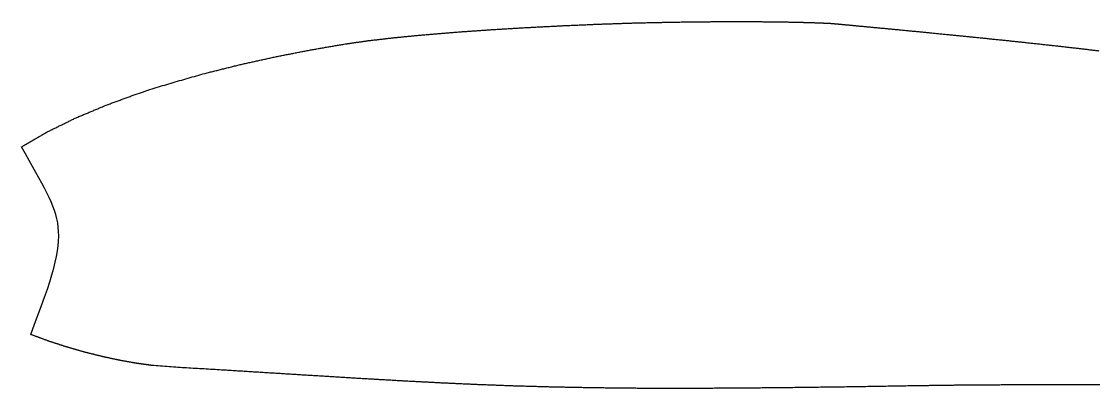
# Model space of a CAD drawing. Extents: x 50 to 378, y 124 to 180.
# Drawn here: x 49.8 to 213.9, y 123.7 to 179.5 of the extents above; entities that cross this region are included whole.
import ezdxf

# ---------------------------------------------------------------- set-up
doc = ezdxf.new("R2010")
doc.units = 0
doc.layers.add('Layer_1', color=7, linetype='CONTINUOUS')

msp = doc.modelspace()

# ---------------------------------------------------------------- linework, layer by layer
at = {"layer": 'Layer_1', "color": 7}
for points in [[(214.087021, 124.242002), (213.834413, 124.242223), (213.581804, 124.242443), (213.329198, 124.242663), (213.07659, 124.242886), (212.823981, 124.243106), (212.571372, 124.243326), (212.318764, 124.243546), (212.083783, 124.243298), (211.848804, 124.243052), (211.613823, 124.242804), (211.378845, 124.242558), (211.143864, 124.24231), (210.908883, 124.242065), (210.673905, 124.241816), (210.438924, 124.241571), (210.203943, 124.241322), (209.968965, 124.241077), (209.733983, 124.240828), (209.499005, 124.240583), (209.264024, 124.240337), (209.029043, 124.240089), (208.794065, 124.239841), (208.559084, 124.239595), (208.324103, 124.239347), (208.089125, 124.239101), (207.854144, 124.238853), (207.619165, 124.238607), (207.384184, 124.238359), (207.149203, 124.238113), (206.914225, 124.237865), (206.679244, 124.23762), (206.444263, 124.237371), (206.209285, 124.237126), (205.974304, 124.23688), (205.739325, 124.236632), (205.504344, 124.236383), (205.269363, 124.236138), (205.034385, 124.23589), (204.799404, 124.235644), (204.587057, 124.234797), (204.37471, 124.233951), (204.162364, 124.233104), (203.950017, 124.232257), (203.737667, 124.231411), (203.52532, 124.230564), (203.312974, 124.229717), (203.100627, 124.228871), (202.88828, 124.228024), (202.675933, 124.227177), (202.463586, 124.226331), (202.251239, 124.225484), (202.03889, 124.224637), (201.826543, 124.223791), (201.614196, 124.222944), (201.401849, 124.222097), (201.189503, 124.221251), (200.977156, 124.220404), (200.764809, 124.219557), (200.552462, 124.218711), (200.340112, 124.217864), (200.127766, 124.217017), (199.915419, 124.216171), (199.703072, 124.215324), (199.490725, 124.214477), (199.278378, 124.213631), (199.066031, 124.212784), (198.853685, 124.211937), (198.641335, 124.211091), (198.428988, 124.210244), (198.216641, 124.209397), (198.004295, 124.208551), (197.819586, 124.20714), (197.634874, 124.205728), (197.450165, 124.204317), (197.265454, 124.202906), (197.080745, 124.201495), (196.896033, 124.200084), (196.711324, 124.198673), (196.526613, 124.197262), (196.341904, 124.195851), (196.157192, 124.19444), (195.972484, 124.193028), (195.787772, 124.191617), (195.603063, 124.190206), (195.418352, 124.188795), (195.233643, 124.187384), (195.048931, 124.185973), (194.864222, 124.184562), (194.679511, 124.183151), (194.494802, 124.18174), (194.31009, 124.180328), (194.125382, 124.178917), (193.94067, 124.177506), (193.755961, 124.176095), (193.571249, 124.174684), (193.386541, 124.173273), (193.201829, 124.171862), (193.01712, 124.170451), (192.832409, 124.16904), (192.6477, 124.167628), (192.462988, 124.166217), (192.278279, 124.164806), (192.093568, 124.163395), (191.941498, 124.16142), (191.789431, 124.159444), (191.637361, 124.157468), (191.485294, 124.155493), (191.333224, 124.153517), (191.181155, 124.151542), (191.029088, 124.149566), (190.877018, 124.147591), (190.724951, 124.145615), (190.572881, 124.14364), (190.420811, 124.141664), (190.268744, 124.139688), (190.116674, 124.137713), (189.964608, 124.135737), (189.812538, 124.133762), (189.660471, 124.131786), (189.508401, 124.129811), (189.356331, 124.127835), (189.204264, 124.12586), (189.052194, 124.123884), (188.900127, 124.121908), (188.748058, 124.119933), (188.595988, 124.117957), (188.443921, 124.115982), (188.291851, 124.114006), (188.139784, 124.112031), (187.987714, 124.110055), (187.835644, 124.10808), (187.683577, 124.106104), (187.531508, 124.104128), (187.379441, 124.102153), (187.227371, 124.100177), (186.888882, 124.094646), (186.55039, 124.089114), (186.211901, 124.083583), (185.873413, 124.078051), (185.534921, 124.07252), (185.196432, 124.066988), (184.857943, 124.061456), (184.519451, 124.055925), (184.180963, 124.050393), (183.842474, 124.044862), (183.503982, 124.03933), (183.165493, 124.033799), (182.827004, 124.028267), (182.488513, 124.022736), (182.150024, 124.017204), (181.811535, 124.011672), (181.473043, 124.006141), (181.134554, 124.000609), (180.796063, 123.995078), (180.457574, 123.989546), (180.119085, 123.984015), (179.780593, 123.978483), (179.442104, 123.972952), (179.103615, 123.96742), (178.765124, 123.961888), (178.426635, 123.956357), (178.088146, 123.950825), (177.749654, 123.945294), (177.411166, 123.939762), (177.072677, 123.934231), (176.734185, 123.928699), (176.395696, 123.923168), (176.093349, 123.919188), (175.790998, 123.915209), (175.488651, 123.91123), (175.1863, 123.90725), (174.883953, 123.903271), (174.581603, 123.899292), (174.279255, 123.895312), (173.976908, 123.891333), (173.674557, 123.887354), (173.37221, 123.883374), (173.06986, 123.879395), (172.767512, 123.875416), (172.465162, 123.871436), (172.162814, 123.867457), (171.860464, 123.863478), (171.558117, 123.859498), (171.255769, 123.855519), (170.953419, 123.85154), (170.651071, 123.84756), (170.348721, 123.843581), (170.046373, 123.839602), (169.744023, 123.835622), (169.441676, 123.831643), (169.139328, 123.827664), (168.836978, 123.823684), (168.53463, 123.819705), (168.23228, 123.815726), (167.929933, 123.811746), (167.627582, 123.807767), (167.325235, 123.803788), (167.022884, 123.799808), (166.720537, 123.795829), (166.449804, 123.793289), (166.179071, 123.790749), (165.908341, 123.788209), (165.637608, 123.785669), (165.366875, 123.783129), (165.096142, 123.780589), (164.825409, 123.778049), (164.554679, 123.775509), (164.283946, 123.772969), (164.013213, 123.770429), (163.74248, 123.767889), (163.471747, 123.765349), (163.201014, 123.762809), (162.930284, 123.760269), (162.659551, 123.757729), (162.388818, 123.755189), (162.118085, 123.752649), (161.847352, 123.750109), (161.576622, 123.747569), (161.305889, 123.745029), (161.035156, 123.742489), (160.764423, 123.739949), (160.49369, 123.737409), (160.22296, 123.734869), (159.952227, 123.732329), (159.681494, 123.729789), (159.410761, 123.727249), (159.140028, 123.724709), (158.869295, 123.722169), (158.598565, 123.719629), (158.327832, 123.717089), (158.057099, 123.714549), (157.81346, 123.713702), (157.569817, 123.712856), (157.326178, 123.712009), (157.082535, 123.711162), (156.838896, 123.710316), (156.595256, 123.709469), (156.351613, 123.708622), (156.107974, 123.707776), (155.864331, 123.706929), (155.620692, 123.706082), (155.377052, 123.705236), (155.13341, 123.704389), (154.88977, 123.703542), (154.646128, 123.702696), (154.402488, 123.701849), (154.158848, 123.701002), (153.915206, 123.700156), (153.671566, 123.699309), (153.427924, 123.698462), (153.184284, 123.697616), (152.940642, 123.696769), (152.697002, 123.695922), (152.453363, 123.695076), (152.20972, 123.694229), (151.966081, 123.693382), (151.722438, 123.692536), (151.478798, 123.691689), (151.235159, 123.690842), (150.991516, 123.689996), (150.747877, 123.689149), (150.504234, 123.688302), (150.260595, 123.687456), (150.039522, 123.68802), (149.818446, 123.688584), (149.597372, 123.689149), (149.376299, 123.689713), (149.155223, 123.690278), (148.93415, 123.690842), (148.713077, 123.691407), (148.492001, 123.691971), (148.270928, 123.692536), (148.049855, 123.6931), (147.828779, 123.693664), (147.607706, 123.694229), (147.386633, 123.694793), (147.165557, 123.695358), (146.944484, 123.695922), (146.72341, 123.696487), (146.502334, 123.697051), (146.281261, 123.697616), (146.060185, 123.69818), (145.839112, 123.698744), (145.618039, 123.699309), (145.396963, 123.699873), (145.17589, 123.700438), (144.954817, 123.701002), (144.733741, 123.701567), (144.512668, 123.702131), (144.291595, 123.702696), (144.070519, 123.70326), (143.849446, 123.703824), (143.628372, 123.704389), (143.407297, 123.704953), (143.186223, 123.705518), (142.983193, 123.707776), (142.780159, 123.710033), (142.577129, 123.712291), (142.374095, 123.714549), (142.171064, 123.716807), (141.968031, 123.719064), (141.765, 123.721322), (141.56197, 123.72358), (141.358936, 123.725838), (141.155905, 123.728096), (140.952872, 123.730353), (140.749841, 123.732611), (140.546808, 123.734869), (140.343777, 123.737127), (140.140744, 123.739384), (139.937713, 123.741642), (139.734682, 123.7439), (139.531649, 123.746158), (139.328618, 123.748416), (139.125585, 123.750673), (138.922554, 123.752931), (138.71952, 123.755189), (138.51649, 123.757447), (138.313459, 123.759704), (138.110426, 123.761962), (137.907395, 123.76422), (137.704362, 123.766478), (137.501331, 123.768736), (137.298297, 123.770993), (137.095267, 123.773251), (136.892233, 123.775509), (136.689203, 123.777767), (136.499687, 123.781379), (136.310172, 123.784992), (136.120657, 123.788604), (135.931142, 123.792216), (135.741627, 123.795829), (135.552112, 123.799441), (135.362597, 123.803054), (135.173082, 123.806666), (134.983567, 123.810279), (134.794052, 123.813891), (134.604537, 123.817504), (134.415022, 123.821116), (134.225507, 123.824728), (134.035992, 123.828341), (133.846477, 123.831953), (133.656965, 123.835566), (133.46745, 123.839178), (133.277935, 123.842791), (133.08842, 123.846403), (132.898904, 123.850016), (132.709389, 123.853628), (132.519874, 123.85724), (132.330359, 123.860853), (132.140844, 123.864465), (131.951329, 123.868078), (131.761814, 123.87169), (131.572299, 123.875303), (131.382784, 123.878915), (131.193269, 123.882528), (131.003754, 123.88614), (130.814239, 123.889752), (130.624724, 123.893365), (130.444203, 123.898473), (130.26368, 123.903581), (130.083159, 123.90869), (129.902639, 123.913798), (129.722115, 123.918906), (129.541595, 123.924014), (129.361071, 123.929122), (129.18055, 123.934231), (129.00003, 123.939339), (128.819506, 123.944447), (128.638986, 123.949555), (128.458465, 123.954664), (128.277942, 123.959772), (128.097421, 123.96488), (127.916898, 123.969988), (127.736377, 123.975096), (127.555856, 123.980205), (127.375333, 123.985313), (127.194812, 123.990421), (127.014292, 123.995529), (126.833768, 124.000638), (126.653248, 124.005746), (126.472724, 124.010854), (126.292204, 124.015962), (126.111683, 124.02107), (125.93116, 124.026179), (125.750639, 124.031287), (125.570118, 124.036395), (125.389595, 124.041503), (125.209074, 124.046612), (125.028551, 124.05172), (124.84803, 124.056828), (124.671977, 124.063404), (124.495921, 124.06998), (124.319868, 124.076555), (124.143812, 124.083131), (123.967759, 124.089707), (123.791706, 124.096283), (123.61565, 124.102858), (123.439597, 124.109434), (123.263541, 124.11601), (123.087488, 124.122586), (122.911435, 124.129162), (122.73538, 124.135737), (122.559326, 124.142313), (122.383271, 124.148889), (122.207218, 124.155465), (122.031165, 124.16204), (121.855109, 124.168616), (121.679056, 124.175192), (121.503, 124.181768), (121.326947, 124.188344), (121.150891, 124.194919), (120.974838, 124.201495), (120.798785, 124.208071), (120.622729, 124.214647), (120.446676, 124.221222), (120.27062, 124.227798), (120.094567, 124.234374), (119.918514, 124.24095), (119.742458, 124.247526), (119.566405, 124.254101), (119.390349, 124.260677), (119.214296, 124.267253), (119.038184, 124.275268), (118.862074, 124.283283), (118.685962, 124.291298), (118.509852, 124.299313), (118.33374, 124.307328), (118.157628, 124.315344), (117.981518, 124.323359), (117.805406, 124.331374), (117.629294, 124.339389), (117.453184, 124.347404), (117.277072, 124.355419), (117.100962, 124.363434), (116.92485, 124.371449), (116.748738, 124.379464), (116.572628, 124.38748), (116.396516, 124.395495), (116.220404, 124.40351), (116.044294, 124.411525), (115.868182, 124.41954), (115.692072, 124.427555), (115.51596, 124.43557), (115.339848, 124.443585), (115.163738, 124.4516), (114.987626, 124.459616), (114.811514, 124.467631), (114.635404, 124.475646), (114.459292, 124.483661), (114.283182, 124.491676), (114.10707, 124.499691), (113.930958, 124.507706), (113.754848, 124.515721), (113.578736, 124.523736), (113.398043, 124.533191), (113.21735, 124.542645), (113.036658, 124.5521), (112.855962, 124.561554), (112.675269, 124.571009), (112.494576, 124.580463), (112.313884, 124.589918), (112.133191, 124.599372), (111.952498, 124.608826), (111.771803, 124.618281), (111.59111, 124.627735), (111.410417, 124.63719), (111.229724, 124.646644), (111.049031, 124.656099), (110.868339, 124.665553), (110.687646, 124.675008), (110.50695, 124.684462), (110.326257, 124.693916), (110.145565, 124.703371), (109.964872, 124.712825), (109.784179, 124.72228), (109.603486, 124.731734), (109.422791, 124.741189), (109.242098, 124.750643), (109.061405, 124.760098), (108.880712, 124.769552), (108.70002, 124.779006), (108.519327, 124.788461), (108.338631, 124.797915), (108.157939, 124.80737), (107.977246, 124.816824), (107.796553, 124.826279), (107.606753, 124.837172), (107.416956, 124.848066), (107.227156, 124.85896), (107.037355, 124.869854), (106.847555, 124.880748), (106.657758, 124.891641), (106.467958, 124.902535), (106.278158, 124.913429), (106.088358, 124.924323), (105.898561, 124.935216), (105.70876, 124.94611), (105.51896, 124.957004), (105.32916, 124.967898), (105.139363, 124.978792), (104.949563, 124.989685), (104.759763, 125.000579), (104.569963, 125.011473), (104.380165, 125.022367), (104.190365, 125.03326), (104.000565, 125.044154), (103.810765, 125.055048), (103.620968, 125.065942), (103.431168, 125.076836), (103.241368, 125.087729), (103.051568, 125.098623), (102.86177, 125.109517), (102.67197, 125.120411), (102.48217, 125.131304), (102.29237, 125.142198), (102.102573, 125.153092), (101.912773, 125.163986), (101.722973, 125.17488), (101.519541, 125.187184), (101.316113, 125.199489), (101.112681, 125.211794), (100.90925, 125.224099), (100.705818, 125.236404), (100.50239, 125.248709), (100.298958, 125.261014), (100.095527, 125.273319), (99.892098, 125.285624), (99.688667, 125.297928), (99.485236, 125.310233), (99.281804, 125.322538), (99.078375, 125.334843), (98.874944, 125.347148), (98.671513, 125.359453), (98.468084, 125.371758), (98.264653, 125.384063), (98.061221, 125.396368), (97.85779, 125.408672), (97.654361, 125.420977), (97.45093, 125.433282), (97.247498, 125.445587), (97.044067, 125.457892), (96.840638, 125.470197), (96.637207, 125.482502), (96.433775, 125.494807), (96.230347, 125.507112), (96.026915, 125.519416), (95.823484, 125.531721), (95.620053, 125.544026), (95.416624, 125.556331), (95.213193, 125.568636), (94.991606, 125.582352), (94.770019, 125.596068), (94.548435, 125.609784), (94.326848, 125.6235), (94.105262, 125.637216), (93.883675, 125.650932), (93.662091, 125.664648), (93.440504, 125.678364), (93.218917, 125.69208), (92.99733, 125.705796), (92.775744, 125.719512), (92.55416, 125.733228), (92.332573, 125.746944), (92.110986, 125.76066), (91.889399, 125.774376), (91.667815, 125.788092), (91.446229, 125.801808), (91.224642, 125.815524), (91.003055, 125.82924), (90.781468, 125.842956), (90.559884, 125.856672), (90.338298, 125.870388), (90.116711, 125.884104), (89.895124, 125.89782), (89.673537, 125.911536), (89.451953, 125.925252), (89.230367, 125.938968), (89.00878, 125.952684), (88.787193, 125.9664), (88.565609, 125.980116), (88.344022, 125.993832), (88.122435, 126.007548), (87.878169, 126.022647), (87.6339, 126.037746), (87.389634, 126.052845), (87.145365, 126.067944), (86.901099, 126.083042), (86.65683, 126.098141), (86.412564, 126.11324), (86.168298, 126.128339), (85.924029, 126.143438), (85.679763, 126.158537), (85.435494, 126.173636), (85.191227, 126.188735), (84.946958, 126.203834), (84.702692, 126.218932), (84.458423, 126.234031), (84.214157, 126.24913), (83.969891, 126.264229), (83.725622, 126.279328), (83.481356, 126.294427), (83.237087, 126.309526), (82.992821, 126.324625), (82.748552, 126.339724), (82.504286, 126.354822), (82.260019, 126.369921), (82.015751, 126.38502), (81.771484, 126.400119), (81.527215, 126.415218), (81.282949, 126.430317), (81.03868, 126.445416), (80.794414, 126.460515), (80.550145, 126.475614), (80.305879, 126.490712), (79.972913, 126.511653), (79.63993, 126.532256), (79.306928, 126.552576), (78.973911, 126.572642), (78.640884, 126.592482), (78.307847, 126.612153), (77.974802, 126.631682), (77.641752, 126.651099), (77.308704, 126.670488), (76.975654, 126.689848), (76.642612, 126.709237), (76.309573, 126.728682), (75.976545, 126.74824), (75.643528, 126.767939), (75.310529, 126.787836), (74.977543, 126.807958), (74.64458, 126.828335), (74.311637, 126.849022), (73.978722, 126.870076), (73.645832, 126.891496), (73.312977, 126.913368), (72.980152, 126.935692), (72.647364, 126.958524), (72.314616, 126.98192), (71.981909, 127.005909), (71.649246, 127.030547), (71.316627, 127.055834), (70.984059, 127.081855), (70.651545, 127.108638), (70.319084, 127.136211), (69.98668, 127.164611), (69.654338, 127.193886), (69.58426, 127.20351), (69.514181, 127.213134), (69.444102, 127.222757), (69.374024, 127.232381), (69.303945, 127.242005), (69.233867, 127.251629), (69.163788, 127.261252), (69.093709, 127.270876), (69.023631, 127.2805), (68.953552, 127.290124), (68.883474, 127.299748), (68.813395, 127.309371), (68.743316, 127.318995), (68.673238, 127.328619), (68.603159, 127.338243), (68.533081, 127.347866), (68.462999, 127.35749), (68.392921, 127.367114), (68.322842, 127.376738), (68.252763, 127.386362), (68.182685, 127.395985), (68.112606, 127.405609), (68.042528, 127.415233), (67.972449, 127.424857), (67.90237, 127.43448), (67.832292, 127.444104), (67.762213, 127.453728), (67.692135, 127.463352), (67.622056, 127.472976), (67.551977, 127.482599), (67.481899, 127.492223), (67.41182, 127.501847), (67.334788, 127.515478), (67.257755, 127.52911), (67.18072, 127.542741), (67.103687, 127.556372), (67.026655, 127.570004), (66.949622, 127.583635), (66.872589, 127.597266), (66.795557, 127.610898), (66.718521, 127.624529), (66.641489, 127.63816), (66.564456, 127.651792), (66.487424, 127.665423), (66.410391, 127.679054), (66.333356, 127.692686), (66.256323, 127.706317), (66.179291, 127.719948), (66.102258, 127.73358), (66.025226, 127.747211), (65.94819, 127.760842), (65.871158, 127.774474), (65.794125, 127.788105), (65.717093, 127.801736), (65.64006, 127.815368), (65.563028, 127.828999), (65.485992, 127.84263), (65.40896, 127.856262), (65.331927, 127.869893), (65.254894, 127.883524), (65.177862, 127.897156), (65.100827, 127.910787), (65.023794, 127.924418), (64.946761, 127.93805), (64.864511, 127.955576), (64.782263, 127.973102), (64.700012, 127.990628), (64.617764, 128.008154), (64.535513, 128.02568), (64.453265, 128.043206), (64.371014, 128.060732), (64.288766, 128.078258), (64.206515, 128.095784), (64.124264, 128.11331), (64.042016, 128.130836), (63.959765, 128.148362), (63.877517, 128.165888), (63.795267, 128.183414), (63.713019, 128.20094), (63.630768, 128.218466), (63.548517, 128.235992), (63.466269, 128.253518), (63.384018, 128.271044), (63.30177, 128.28857), (63.219519, 128.306096), (63.137271, 128.323622), (63.05502, 128.341148), (62.972772, 128.358674), (62.890521, 128.3762), (62.808271, 128.393726), (62.726022, 128.411252), (62.643772, 128.428778), (62.561524, 128.446304), (62.479273, 128.46383), (62.397025, 128.481356), (62.314774, 128.498882), (62.229043, 128.520161), (62.143313, 128.541441), (62.057582, 128.56272), (61.971851, 128.584), (61.886121, 128.605279), (61.80039, 128.626559), (61.714659, 128.647838), (61.628929, 128.669118), (61.543198, 128.690398), (61.457467, 128.711677), (61.371737, 128.732957), (61.286006, 128.754236), (61.200276, 128.775516), (61.114545, 128.796795), (61.028814, 128.818075), (60.943084, 128.839354), (60.857353, 128.860634), (60.771622, 128.881914), (60.685892, 128.903193), (60.600161, 128.924473), (60.51443, 128.945752), (60.4287, 128.967032), (60.342969, 128.988311), (60.257238, 129.009591), (60.171508, 129.03087), (60.085777, 129.05215), (60.000047, 129.07343), (59.914316, 129.094709), (59.828585, 129.115989), (59.742855, 129.137268), (59.657124, 129.158548), (59.571393, 129.179827), (59.483919, 129.204748), (59.396447, 129.229668), (59.308972, 129.254588), (59.221497, 129.279508), (59.134025, 129.304428), (59.04655, 129.329349), (58.959075, 129.354269), (58.871604, 129.379189), (58.784129, 129.404109), (58.696654, 129.42903), (58.609182, 129.45395), (58.521707, 129.47887), (58.434232, 129.50379), (58.346761, 129.52871), (58.259286, 129.553631), (58.171814, 129.578551), (58.084339, 129.603471), (57.996864, 129.628391), (57.909392, 129.653312), (57.821917, 129.678232), (57.734443, 129.703152), (57.646971, 129.728072), (57.559496, 129.752992), (57.472021, 129.777913), (57.384549, 129.802833), (57.297074, 129.827753), (57.2096, 129.852673), (57.122128, 129.877594), (57.034653, 129.902514), (56.947178, 129.927434), (56.859706, 129.952354), (56.772231, 129.977274), (56.684751, 130.005689), (56.597268, 130.034106), (56.509787, 130.06252), (56.422307, 130.090937), (56.334824, 130.119351), (56.247343, 130.147768), (56.159863, 130.176182), (56.072382, 130.204599), (55.984899, 130.233013), (55.897419, 130.26143), (55.809938, 130.289844), (55.722455, 130.318261), (55.634975, 130.346675), (55.547494, 130.375092), (55.460011, 130.403506), (55.372531, 130.431923), (55.28505, 130.460337), (55.197567, 130.488751), (55.110086, 130.517168), (55.022606, 130.545583), (54.935123, 130.573999), (54.847642, 130.602414), (54.760162, 130.630831), (54.672682, 130.659245), (54.585198, 130.687662), (54.497718, 130.716076), (54.410237, 130.744493), (54.322754, 130.772907), (54.235274, 130.801324), (54.147793, 130.829738), (54.06031, 130.858155), (53.97283, 130.886569), (53.887079, 130.918364), (53.801326, 130.950159), (53.715576, 130.981957), (53.629822, 131.013753), (53.544072, 131.045548), (53.458319, 131.077343), (53.372568, 131.109141), (53.286815, 131.140936), (53.201065, 131.172731), (53.115312, 131.204526), (53.029561, 131.236321), (52.943808, 131.268119), (52.858058, 131.299915), (52.772304, 131.33171), (52.686554, 131.363505), (52.600804, 131.395303), (52.51505, 131.427098), (52.4293, 131.458893), (52.343547, 131.490688), (52.257796, 131.522483), (52.172043, 131.554281), (52.086293, 131.586077), (52.000539, 131.617872), (51.914789, 131.649667), (51.829036, 131.681462), (51.743285, 131.71326), (51.657532, 131.745055), (51.571782, 131.77685), (51.486029, 131.808646), (51.400278, 131.840443), (51.314525, 131.872239), (51.228775, 131.904034), (51.830763, 133.469938), (52.384373, 134.937491), (52.89027, 136.312181), (53.349133, 137.599507), (53.761634, 138.804954), (54.128441, 139.934018), (54.450231, 140.992193), (54.727675, 141.984966), (54.961449, 142.917832), (55.152222, 143.796283), (55.300666, 144.625813), (55.407458, 145.411909), (55.473267, 146.160069), (55.49878, 146.875782), (55.484641, 147.564539), (55.43154, 148.231834), (55.340151, 148.883161), (55.211145, 149.524008), (55.045195, 150.159869), (54.842972, 150.796235), (54.605149, 151.438601), (54.332398, 152.092459), (54.025394, 152.763296), (53.684811, 153.456608), (53.311315, 154.177889), (52.905587, 154.932628), (52.468295, 155.726318), (52.000113, 156.564451), (51.501715, 157.452519), (50.97377, 158.396016), (50.416954, 159.400431), (49.831938, 160.471259), (49.953393, 160.541698), (50.074847, 160.612138), (50.196301, 160.682578), (50.317756, 160.753018), (50.43921, 160.823458), (50.560664, 160.893898), (50.682119, 160.964337), (50.803573, 161.034777), (50.925027, 161.105217), (51.046482, 161.175657), (51.167936, 161.246097), (51.28939, 161.316537), (51.410845, 161.386977), (51.532299, 161.457416), (51.653753, 161.527856), (51.775208, 161.598296), (51.896659, 161.668736), (52.018113, 161.739176), (52.139568, 161.809616), (52.261022, 161.880055), (52.382476, 161.950495), (52.503931, 162.020935), (52.625385, 162.091375), (52.746839, 162.161815), (52.868294, 162.232255), (52.989748, 162.302695), (53.111202, 162.373134), (53.232657, 162.443574), (53.354111, 162.514014), (53.475565, 162.584454), (53.59702, 162.654894), (53.718474, 162.725334), (53.852044, 162.790784), (53.985617, 162.856231), (54.119187, 162.921681), (54.25276, 162.987131), (54.38633, 163.052579), (54.519901, 163.118029), (54.653474, 163.183479), (54.787044, 163.248926), (54.920614, 163.314377), (55.054187, 163.379827), (55.187757, 163.445274), (55.32133, 163.510724), (55.4549, 163.576174), (55.58847, 163.641622), (55.722043, 163.707072), (55.855613, 163.772522), (55.989183, 163.837969), (56.122756, 163.903419), (56.256326, 163.968867), (56.389899, 164.034317), (56.523469, 164.099767), (56.65704, 164.165214), (56.790613, 164.230665), (56.924183, 164.296115), (57.057753, 164.361562), (57.191326, 164.427012), (57.324896, 164.492462), (57.458469, 164.55791), (57.592039, 164.62336), (57.725609, 164.68881), (57.859182, 164.754257), (57.992752, 164.819708), (58.136607, 164.880244), (58.280461, 164.940781), (58.424318, 165.001315), (58.568172, 165.061851), (58.712027, 165.122388), (58.855881, 165.182925), (58.999735, 165.243461), (59.143592, 165.303998), (59.287447, 165.364532), (59.431301, 165.425069), (59.575155, 165.485605), (59.71901, 165.546142), (59.862864, 165.606679), (60.006721, 165.667212), (60.150575, 165.727749), (60.29443, 165.788286), (60.438284, 165.848822), (60.582138, 165.909359), (60.725995, 165.969893), (60.86985, 166.03043), (61.013704, 166.090966), (61.157558, 166.151503), (61.301413, 166.21204), (61.44527, 166.272573), (61.589124, 166.33311), (61.732978, 166.393647), (61.876833, 166.454183), (62.020687, 166.51472), (62.164541, 166.575257), (62.308399, 166.635791), (62.452253, 166.696327), (62.596107, 166.756864), (62.748414, 166.812563), (62.900718, 166.868266), (63.053025, 166.923965), (63.205332, 166.979667), (63.357636, 167.035366), (63.509943, 167.091066), (63.66225, 167.146768), (63.814556, 167.202467), (63.96686, 167.25817), (64.119167, 167.313869), (64.271474, 167.369568), (64.423778, 167.425271), (64.576085, 167.48097), (64.728392, 167.536672), (64.880696, 167.592372), (65.033003, 167.648074), (65.18531, 167.703773), (65.337614, 167.759472), (65.489921, 167.815175), (65.642228, 167.870874), (65.794532, 167.926576), (65.946838, 167.982276), (66.099145, 168.037975), (66.251452, 168.093677), (66.403756, 168.149377), (66.556063, 168.205079), (66.70837, 168.260778), (66.860674, 168.316478), (67.012981, 168.37218), (67.165288, 168.427879), (67.317592, 168.483581), (67.469899, 168.539281), (67.789036, 168.648266), (68.108511, 168.756092), (68.428314, 168.862795), (68.748436, 168.968419), (69.06886, 169.073002), (69.389577, 169.176586), (69.710579, 169.279208), (70.03185, 169.38091), (70.353383, 169.481731), (70.675161, 169.581711), (70.997177, 169.680892), (71.319421, 169.779314), (71.641877, 169.877014), (71.964536, 169.974036), (72.28739, 170.070415), (72.610421, 170.166196), (72.933622, 170.261418), (73.256984, 170.356117), (73.58049, 170.45034), (73.904131, 170.54412), (74.227896, 170.637501), (74.551774, 170.730522), (74.875754, 170.823226), (75.199821, 170.915648), (75.523971, 171.007831), (75.848187, 171.099815), (76.172458, 171.191639), (76.496774, 171.283341), (76.821123, 171.374968), (77.145495, 171.466555), (77.469879, 171.558141), (77.794262, 171.649768), (77.960928, 171.691424), (78.127595, 171.733082), (78.294261, 171.774738), (78.460927, 171.816394), (78.627594, 171.85805), (78.794257, 171.899709), (78.960924, 171.941365), (79.12759, 171.983021), (79.294256, 172.024677), (79.460923, 172.066336), (79.627589, 172.107992), (79.794255, 172.149648), (79.960922, 172.191304), (80.127588, 172.232963), (80.294254, 172.274619), (80.460921, 172.316275), (80.627584, 172.357931), (80.79425, 172.39959), (80.960917, 172.441246), (81.127583, 172.482902), (81.294249, 172.524558), (81.460916, 172.566214), (81.627582, 172.607872), (81.794248, 172.649528), (81.960915, 172.691184), (82.127581, 172.73284), (82.294245, 172.774499), (82.460911, 172.816155), (82.627577, 172.857811), (82.794244, 172.899467), (82.96091, 172.941126), (83.127576, 172.982782), (83.295363, 173.019911), (83.46315, 173.057043), (83.630937, 173.094172), (83.798726, 173.131302), (83.966513, 173.168434), (84.1343, 173.205563), (84.302086, 173.242695), (84.469873, 173.279824), (84.63766, 173.316953), (84.805447, 173.354085), (84.973233, 173.391214), (85.141023, 173.428343), (85.30881, 173.465475), (85.476596, 173.502604), (85.644383, 173.539736), (85.81217, 173.576866), (85.979957, 173.613995), (86.147743, 173.651127), (86.31553, 173.688256), (86.48332, 173.725385), (86.651107, 173.762517), (86.818893, 173.799646), (86.98668, 173.836778), (87.154467, 173.873907), (87.322254, 173.911036), (87.49004, 173.948168), (87.657827, 173.985298), (87.825617, 174.022427), (87.993403, 174.059559), (88.16119, 174.096688), (88.328977, 174.13382), (88.496764, 174.170949), (88.663842, 174.20363), (88.830918, 174.236309), (88.997996, 174.26899), (89.165074, 174.301671), (89.33215, 174.334353), (89.499228, 174.367031), (89.666304, 174.399713), (89.833382, 174.432394), (90.000461, 174.465072), (90.167536, 174.497754), (90.334615, 174.530435), (90.501693, 174.563116), (90.668769, 174.595795), (90.835847, 174.628476), (91.002922, 174.661158), (91.170001, 174.693836), (91.337079, 174.726518), (91.504155, 174.759199), (91.671233, 174.79188), (91.838312, 174.824559), (92.005387, 174.85724), (92.172465, 174.889921), (92.339541, 174.922603), (92.506619, 174.955281), (92.673698, 174.987963), (92.840773, 175.020644), (93.007852, 175.053322), (93.17493, 175.086004), (93.342006, 175.118685), (93.509084, 175.151366), (93.67616, 175.184045), (93.843238, 175.216726), (94.007773, 175.245036), (94.172306, 175.273343), (94.336842, 175.301653), (94.501375, 175.329959), (94.66591, 175.358269), (94.830443, 175.386579), (94.994978, 175.414886), (95.159511, 175.443195), (95.324047, 175.471502), (95.488579, 175.499812), (95.653115, 175.528122), (95.817648, 175.556429), (95.982183, 175.584738), (96.146716, 175.613045), (96.311252, 175.641355), (96.475787, 175.669665), (96.64032, 175.697972), (96.804855, 175.726281), (96.969388, 175.754588), (97.133924, 175.782898), (97.298456, 175.811205), (97.462992, 175.839514), (97.627525, 175.867824), (97.79206, 175.896131), (97.956593, 175.924441), (98.121129, 175.952748), (98.285661, 175.981057), (98.450197, 176.009367), (98.61473, 176.037674), (98.779265, 176.065984), (98.943798, 176.094291), (99.108333, 176.1226), (99.219123, 176.138405), (99.329909, 176.154209), (99.440698, 176.170014), (99.551487, 176.185818), (99.662274, 176.201623), (99.773063, 176.217427), (99.883852, 176.233231), (99.994638, 176.249036), (100.105427, 176.26484), (100.216216, 176.280645), (100.327003, 176.296449), (100.437792, 176.312254), (100.548581, 176.328058), (100.659367, 176.343863), (100.770157, 176.359667), (100.880946, 176.375471), (100.991732, 176.391276), (101.102521, 176.40708), (101.213308, 176.422885), (101.324097, 176.438689), (101.434886, 176.454494), (101.545672, 176.470298), (101.656461, 176.486103), (101.767251, 176.501907), (101.878037, 176.517711), (101.988826, 176.533516), (102.099615, 176.54932), (102.210402, 176.565125), (102.321191, 176.580929), (102.43198, 176.596734), (102.542766, 176.612538), (102.653555, 176.628343), (102.781382, 176.643131), (102.909209, 176.657919), (103.037036, 176.672708), (103.164863, 176.687496), (103.292687, 176.702285), (103.420514, 176.717073), (103.548341, 176.731862), (103.676168, 176.74665), (103.803995, 176.761439), (103.931822, 176.776227), (104.059649, 176.791015), (104.187475, 176.805804), (104.3153, 176.820592), (104.443126, 176.835381), (104.570953, 176.850169), (104.69878, 176.864958), (104.826607, 176.879746), (104.954434, 176.894535), (105.082261, 176.909323), (105.210088, 176.924111), (105.337912, 176.9389), (105.465739, 176.953688), (105.593566, 176.968477), (105.721393, 176.983265), (105.84922, 176.998054), (105.977047, 177.012842), (106.104873, 177.027631), (106.2327, 177.042419), (106.360524, 177.057207), (106.488351, 177.071996), (106.616178, 177.086784), (106.744005, 177.101573), (106.886158, 177.115261), (107.02831, 177.128977), (107.170463, 177.142693), (107.312615, 177.156409), (107.454768, 177.170125), (107.596917, 177.183841), (107.73907, 177.197528), (107.881222, 177.211244), (108.023375, 177.224932), (108.165527, 177.238648), (108.30768, 177.252364), (108.449832, 177.26608), (108.591985, 177.279796), (108.734138, 177.293512), (108.87629, 177.3072), (109.018443, 177.320888), (109.160592, 177.334604), (109.302745, 177.34832), (109.444897, 177.362036), (109.58705, 177.375723), (109.729202, 177.389439), (109.871355, 177.403127), (110.013507, 177.416843), (110.15566, 177.430531), (110.297812, 177.444247), (110.439965, 177.457963), (110.582115, 177.471679), (110.724267, 177.485395), (110.86642, 177.499111), (111.008572, 177.512799), (111.150725, 177.526515), (111.292877, 177.540203), (111.446646, 177.552761), (111.600415, 177.56532), (111.754183, 177.577879), (111.907949, 177.590438), (112.061718, 177.602997), (112.215487, 177.615556), (112.369256, 177.628115), (112.523024, 177.640674), (112.676793, 177.653233), (112.830559, 177.665791), (112.984328, 177.67835), (113.138097, 177.690909), (113.291866, 177.703468), (113.445634, 177.716027), (113.599403, 177.728586), (113.753172, 177.741145), (113.906938, 177.753704), (114.060707, 177.766263), (114.214475, 177.778821), (114.368244, 177.79138), (114.522013, 177.803939), (114.675782, 177.816498), (114.829548, 177.829057), (114.983316, 177.841616), (115.137085, 177.854175), (115.290854, 177.866734), (115.444623, 177.879293), (115.598392, 177.891851), (115.752158, 177.90441), (115.905926, 177.916969), (116.059695, 177.929528), (116.213464, 177.942087), (116.376137, 177.953461), (116.53881, 177.964834), (116.701483, 177.976208), (116.864155, 177.987581), (117.026825, 177.998955), (117.189498, 178.010328), (117.352171, 178.021702), (117.514844, 178.033075), (117.677517, 178.044449), (117.84019, 178.055823), (118.002863, 178.067196), (118.165536, 178.07857), (118.328206, 178.089943), (118.490879, 178.101317), (118.653552, 178.11269), (118.816224, 178.124064), (118.978897, 178.135437), (119.14157, 178.146811), (119.304243, 178.158185), (119.466916, 178.169558), (119.629586, 178.180932), (119.792259, 178.192305), (119.954932, 178.203679), (120.117605, 178.215052), (120.280278, 178.226426), (120.44295, 178.237799), (120.605623, 178.249173), (120.768296, 178.260547), (120.930966, 178.27192), (121.093639, 178.283294), (121.256312, 178.294667), (121.418985, 178.306041), (121.58785, 178.316173), (121.756718, 178.326304), (121.925582, 178.336436), (122.094447, 178.346568), (122.263312, 178.3567), (122.43218, 178.366831), (122.601045, 178.376963), (122.769909, 178.387095), (122.938777, 178.397227), (123.107642, 178.407359), (123.276507, 178.41749), (123.445372, 178.427622), (123.614239, 178.437754), (123.783104, 178.447886), (123.951969, 178.458017), (124.120837, 178.468149), (124.289701, 178.478281), (124.458566, 178.488413), (124.627431, 178.498545), (124.796299, 178.508676), (124.965164, 178.518808), (125.134029, 178.52894), (125.302893, 178.539072), (125.471761, 178.549203), (125.640626, 178.559335), (125.809491, 178.569467), (125.978358, 178.579599), (126.147223, 178.589731), (126.316088, 178.599862), (126.484953, 178.609994), (126.653821, 178.620126), (126.822685, 178.630258), (126.995033, 178.639091), (127.167383, 178.647925), (127.339731, 178.656758), (127.512078, 178.665592), (127.684428, 178.674425), (127.856776, 178.683259), (128.029123, 178.692093), (128.201474, 178.700926), (128.373821, 178.70976), (128.546169, 178.718593), (128.718516, 178.727427), (128.890866, 178.73626), (129.063214, 178.745094), (129.235561, 178.753927), (129.407912, 178.762761), (129.580259, 178.771595), (129.752606, 178.780428), (129.924957, 178.789262), (130.097304, 178.798095), (130.269652, 178.806929), (130.442002, 178.815762), (130.614349, 178.824596), (130.786697, 178.833429), (130.959047, 178.842263), (131.131395, 178.851097), (131.303742, 178.85993), (131.47609, 178.868764), (131.64844, 178.877597), (131.820787, 178.886431), (131.993135, 178.895264), (132.165485, 178.904098), (132.337833, 178.912931), (132.510951, 178.92041), (132.684071, 178.927889), (132.857189, 178.935368), (133.03031, 178.942847), (133.203428, 178.950326), (133.376549, 178.957805), (133.549667, 178.965284), (133.722787, 178.972763), (133.895905, 178.980241), (134.069026, 178.98772), (134.242144, 178.995199), (134.415265, 179.002678), (134.588383, 179.010157), (134.761503, 179.017636), (134.934621, 179.025115), (135.107742, 179.032594), (135.28086, 179.040073), (135.453978, 179.047551), (135.627099, 179.05503), (135.800217, 179.062509), (135.973337, 179.069988), (136.146455, 179.077467), (136.319576, 179.084946), (136.492694, 179.092425), (136.665815, 179.099904), (136.838933, 179.107383), (137.012053, 179.114861), (137.185171, 179.12234), (137.358292, 179.129819), (137.53141, 179.137298), (137.704531, 179.144777), (137.877649, 179.152256), (138.052675, 179.157985), (138.2277, 179.163714), (138.402726, 179.169443), (138.577752, 179.175172), (138.752778, 179.180901), (138.927803, 179.186631), (139.102829, 179.19236), (139.277855, 179.198089), (139.452881, 179.203818), (139.627906, 179.209547), (139.802932, 179.215276), (139.977958, 179.221005), (140.152984, 179.226734), (140.328009, 179.232463), (140.503035, 179.238193), (140.678064, 179.243922), (140.853089, 179.249651), (141.028115, 179.25538), (141.203141, 179.261109), (141.378167, 179.266838), (141.553192, 179.272567), (141.728218, 179.278296), (141.903244, 179.284025), (142.07827, 179.289755), (142.253295, 179.295484), (142.428321, 179.301213), (142.603347, 179.306942), (142.778373, 179.312671), (142.953399, 179.3184), (143.128424, 179.324129), (143.30345, 179.329858), (143.478476, 179.335587), (143.654345, 179.339341), (143.830215, 179.343095), (144.006085, 179.346848), (144.181951, 179.350602), (144.357821, 179.354355), (144.533691, 179.358109), (144.70956, 179.361862), (144.88543, 179.365616), (145.061299, 179.369369), (145.237166, 179.373123), (145.413036, 179.376877), (145.588905, 179.38063), (145.764775, 179.384384), (145.940645, 179.388137), (146.116514, 179.391891), (146.292384, 179.395644), (146.468251, 179.399398), (146.64412, 179.403151), (146.81999, 179.406905), (146.995859, 179.410659), (147.171729, 179.414412), (147.347599, 179.418166), (147.523465, 179.421919), (147.699335, 179.425673), (147.875204, 179.429426), (148.051074, 179.43318), (148.226944, 179.436933), (148.402813, 179.440687), (148.57868, 179.444441), (148.75455, 179.448194), (148.930419, 179.451948), (149.106289, 179.455701), (149.276994, 179.457677), (149.447699, 179.459652), (149.618404, 179.461628), (149.789109, 179.463603), (149.959814, 179.465579), (150.130518, 179.467555), (150.301223, 179.46953), (150.471928, 179.471506), (150.642633, 179.473481), (150.813338, 179.475457), (150.984043, 179.477432), (151.154748, 179.479408), (151.325453, 179.481383), (151.496158, 179.483359), (151.666863, 179.485335), (151.837571, 179.48731), (152.008276, 179.489286), (152.17898, 179.491261), (152.349685, 179.493237), (152.52039, 179.495212), (152.691095, 179.497188), (152.8618, 179.499163), (153.032505, 179.501139), (153.20321, 179.503115), (153.373915, 179.50509), (153.54462, 179.507066), (153.715325, 179.509041), (153.88603, 179.511017), (154.056735, 179.512992), (154.22744, 179.514968), (154.398145, 179.516943), (154.56885, 179.518919), (154.728384, 179.519483), (154.887916, 179.520048), (155.04745, 179.520612), (155.206982, 179.521177), (155.366517, 179.521741), (155.526049, 179.522306), (155.685583, 179.52287), (155.845115, 179.523435), (156.004649, 179.523999), (156.164181, 179.524563), (156.323716, 179.525128), (156.483248, 179.525692), (156.642782, 179.526257), (156.802314, 179.526821), (156.961848, 179.527386), (157.12138, 179.52795), (157.280915, 179.528515), (157.440447, 179.529079), (157.599981, 179.529643), (157.759513, 179.530208), (157.919047, 179.530772), (158.078579, 179.531337), (158.238114, 179.531901), (158.397646, 179.532466), (158.55718, 179.53303), (158.716712, 179.533595), (158.876246, 179.534159), (159.035778, 179.534723), (159.195313, 179.535288), (159.354845, 179.535852), (159.514379, 179.536417), (159.673911, 179.536981), (159.81956, 179.536135), (159.965212, 179.535288), (160.110861, 179.534441), (160.256511, 179.533595), (160.402163, 179.532748), (160.547812, 179.531901), (160.693461, 179.531055), (160.839113, 179.530208), (160.984763, 179.529361), (161.130412, 179.528515), (161.276061, 179.527668), (161.421713, 179.526821), (161.567362, 179.525975), (161.713012, 179.525128), (161.858664, 179.524281), (162.004313, 179.523435), (162.149962, 179.522588), (162.295614, 179.521741), (162.441263, 179.520895), (162.586913, 179.520048), (162.732565, 179.519201), (162.878214, 179.518355), (163.023863, 179.517508), (163.169515, 179.516661), (163.315165, 179.515815), (163.460814, 179.514968), (163.606463, 179.514121), (163.752115, 179.513275), (163.897764, 179.512428), (164.043414, 179.511581), (164.189066, 179.510735), (164.334715, 179.509888), (164.459375, 179.50763), (164.584036, 179.505372), (164.708696, 179.503115), (164.833356, 179.500857), (164.958017, 179.498599), (165.082677, 179.496341), (165.207338, 179.494083), (165.332001, 179.491826), (165.456661, 179.489568), (165.581322, 179.48731), (165.705982, 179.485052), (165.830642, 179.482795), (165.955303, 179.480537), (166.079963, 179.478279), (166.204623, 179.476021), (166.329284, 179.473763), (166.453944, 179.471506), (166.578605, 179.469248), (166.703265, 179.46699), (166.827925, 179.464732), (166.952586, 179.462475), (167.077246, 179.460217), (167.201906, 179.457959), (167.32657, 179.455701), (167.45123, 179.453443), (167.57589, 179.451186), (167.700551, 179.448928), (167.825211, 179.44667), (167.949872, 179.444412), (168.074532, 179.442155), (168.199192, 179.439897), (168.323853, 179.437639), (168.417121, 179.434817), (168.510387, 179.431995), (168.603656, 179.429172), (168.696925, 179.42635), (168.790191, 179.423528), (168.88346, 179.420706), (168.976729, 179.417883), (169.069995, 179.415061), (169.163263, 179.412239), (169.256532, 179.409417), (169.349798, 179.406595), (169.443067, 179.403772), (169.536336, 179.40095), (169.629602, 179.398128), (169.722871, 179.395306), (169.816139, 179.392483), (169.909405, 179.389661), (170.002674, 179.386839), (170.09594, 179.384017), (170.189209, 179.381195), (170.282478, 179.378372), (170.375744, 179.37555), (170.469012, 179.372728), (170.562281, 179.369906), (170.655547, 179.367083), (170.748816, 179.364261), (170.842085, 179.361439), (170.935351, 179.358617), (171.02862, 179.355795), (171.121888, 179.352972), (171.215154, 179.35015), (171.308423, 179.347328), (171.351104, 179.345352), (171.393784, 179.343377), (171.436465, 179.341401), (171.479145, 179.339426), (171.521826, 179.33745), (171.564506, 179.335475), (171.607186, 179.333499), (171.649867, 179.331523), (171.692547, 179.329548), (171.735228, 179.327572), (171.777908, 179.325597), (171.820589, 179.323621), (171.863269, 179.321646), (171.90595, 179.31967), (171.94863, 179.317695), (171.991314, 179.315719), (172.033994, 179.313743), (172.076674, 179.311768), (172.119355, 179.309792), (172.162035, 179.307817), (172.204716, 179.305841), (172.247396, 179.303866), (172.290077, 179.30189), (172.332757, 179.299915), (172.375438, 179.297939), (172.418118, 179.295963), (172.460799, 179.293988), (172.503479, 179.292012), (172.54616, 179.290037), (172.58884, 179.288061), (172.631521, 179.286086), (172.674224, 179.305703)], [(172.674224, 179.305703), (172.73824, 179.299833), (172.802259, 179.293962), (172.866276, 179.288092), (172.930292, 179.282222), (172.994312, 179.276352), (173.058328, 179.270482), (173.122344, 179.264611), (173.186361, 179.258741), (173.25038, 179.252871), (173.314397, 179.247001), (173.378413, 179.24113), (173.442432, 179.23526), (173.506449, 179.22939), (173.570465, 179.22352), (173.634485, 179.21765), (173.698501, 179.211779), (173.762518, 179.205909), (173.826537, 179.200039), (173.890553, 179.194169), (173.95457, 179.188298), (174.018589, 179.182428), (174.082606, 179.176558), (174.146622, 179.170688), (174.210639, 179.164818), (174.274658, 179.158947), (174.338674, 179.153077), (174.402691, 179.147207), (174.46671, 179.141337), (174.530726, 179.135466), (174.594743, 179.129596), (174.658762, 179.123726), (174.722779, 179.117856), (174.848607, 179.106144), (174.974439, 179.094431), (175.100268, 179.082719), (175.226097, 179.071007), (175.351928, 179.059295), (175.477757, 179.047582), (175.603589, 179.03587), (175.729417, 179.024158), (175.855246, 179.012446), (175.981078, 179.000734), (176.106907, 178.989021), (176.232735, 178.977309), (176.358567, 178.965597), (176.484396, 178.953885), (176.610227, 178.942172), (176.736056, 178.93046), (176.861885, 178.918748), (176.987716, 178.907036), (177.113545, 178.895324), (177.239374, 178.883611), (177.365206, 178.871899), (177.491034, 178.860187), (177.616866, 178.848475), (177.742695, 178.836762), (177.868524, 178.82505), (177.994355, 178.813338), (178.120184, 178.801626), (178.246016, 178.789914), (178.371844, 178.778201), (178.497673, 178.766489), (178.623505, 178.754777), (178.749333, 178.743065), (178.903576, 178.728446), (179.057819, 178.713826), (179.212059, 178.699207), (179.366302, 178.684588), (179.520545, 178.669969), (179.674788, 178.65535), (179.829031, 178.640731), (179.983271, 178.626112), (180.137514, 178.611493), (180.291757, 178.596874), (180.446, 178.582254), (180.600243, 178.567635), (180.754486, 178.553016), (180.908726, 178.538397), (181.062969, 178.523778), (181.217212, 178.509159), (181.371454, 178.49454), (181.525697, 178.479921), (181.679937, 178.465302), (181.83418, 178.450682), (181.988423, 178.436063), (182.142666, 178.421444), (182.296909, 178.406825), (182.451149, 178.392206), (182.605392, 178.377587), (182.759635, 178.362968), (182.913878, 178.348349), (183.068121, 178.33373), (183.222364, 178.31911), (183.376604, 178.304491), (183.530847, 178.289872), (183.68509, 178.275253), (183.851928, 178.259082), (184.018764, 178.24291), (184.185602, 178.226739), (184.352438, 178.210568), (184.519276, 178.194396), (184.686115, 178.178225), (184.852951, 178.162054), (185.019789, 178.145882), (185.186625, 178.129711), (185.353463, 178.11354), (185.520302, 178.097368), (185.687137, 178.081197), (185.853976, 178.065026), (186.020812, 178.048854), (186.18765, 178.032683), (186.354486, 178.016512), (186.521324, 178.00034), (186.688163, 177.984169), (186.854998, 177.967998), (187.021837, 177.951826), (187.188673, 177.935655), (187.355511, 177.919484), (187.52235, 177.903312), (187.689185, 177.887141), (187.856024, 177.87097), (188.022859, 177.854798), (188.189698, 177.838627), (188.356536, 177.822456), (188.523372, 177.806284), (188.69021, 177.790113), (188.857046, 177.773942), (189.023885, 177.75777), (189.194093, 177.740809), (189.364301, 177.723847), (189.534509, 177.706886), (189.704718, 177.689924), (189.874926, 177.672963), (190.045131, 177.656001), (190.215339, 177.63904), (190.385548, 177.622078), (190.555756, 177.605116), (190.725964, 177.588155), (190.896172, 177.571193), (191.06638, 177.554232), (191.236589, 177.53727), (191.406797, 177.520309), (191.577005, 177.503347), (191.747211, 177.486386), (191.917419, 177.469424), (192.087627, 177.452462), (192.257835, 177.435501), (192.428043, 177.418539), (192.598252, 177.401578), (192.76846, 177.384616), (192.938668, 177.367655), (193.108876, 177.350693), (193.279085, 177.333732), (193.449293, 177.31677), (193.619498, 177.299808), (193.789706, 177.282847), (193.959915, 177.265885), (194.130123, 177.248924), (194.300331, 177.231962), (194.470539, 177.215001), (194.643685, 177.197221), (194.816829, 177.179441), (194.989975, 177.161661), (195.163118, 177.143881), (195.336264, 177.126101), (195.509411, 177.108321), (195.682554, 177.090541), (195.8557, 177.072761), (196.028846, 177.054981), (196.20199, 177.037201), (196.375136, 177.019421), (196.548279, 177.001641), (196.721425, 176.983861), (196.894571, 176.966081), (197.067715, 176.948301), (197.240861, 176.930521), (197.414007, 176.912741), (197.58715, 176.894961), (197.760296, 176.877181), (197.93344, 176.859401), (198.106586, 176.841621), (198.279732, 176.823841), (198.452875, 176.806061), (198.626022, 176.788281), (198.799168, 176.770501), (198.972311, 176.752721), (199.145457, 176.734941), (199.318601, 176.717161), (199.491747, 176.699381), (199.664893, 176.681601), (199.838036, 176.663821), (200.011182, 176.646041), (200.180239, 176.628007), (200.349293, 176.609973), (200.51835, 176.591939), (200.687407, 176.573905), (200.856461, 176.555871), (201.025517, 176.537837), (201.194574, 176.519831), (201.363628, 176.501797), (201.532685, 176.483763), (201.701741, 176.465729), (201.870795, 176.447695), (202.039852, 176.429661), (202.208909, 176.411627), (202.377963, 176.393593), (202.54702, 176.375559), (202.716074, 176.357525), (202.88513, 176.339491), (203.054187, 176.321457), (203.223241, 176.303423), (203.392298, 176.285389), (203.561355, 176.267355), (203.730408, 176.249321), (203.899465, 176.231287), (204.068522, 176.213253), (204.237576, 176.195219), (204.406633, 176.177185), (204.575689, 176.159151), (204.744743, 176.141117), (204.9138, 176.123083), (205.082857, 176.105049), (205.251911, 176.087015), (205.420968, 176.068981), (205.578908, 176.051286), (205.736848, 176.03359), (205.894788, 176.015895), (206.052728, 175.9982), (206.210668, 175.980504), (206.368605, 175.962809), (206.526545, 175.945114), (206.684485, 175.927418), (206.842425, 175.909723), (207.000365, 175.892028), (207.158305, 175.874332), (207.316245, 175.856637), (207.474185, 175.838942), (207.632125, 175.821246), (207.790065, 175.803551), (207.948002, 175.785856), (208.105942, 175.76816), (208.263882, 175.750465), (208.421822, 175.73277), (208.579762, 175.715074), (208.737702, 175.697379), (208.895642, 175.679684), (209.053582, 175.661988), (209.211522, 175.644293), (209.369462, 175.626598), (209.527402, 175.608902), (209.68534, 175.591207), (209.84328, 175.573512), (210.00122, 175.555816), (210.15916, 175.538121), (210.3171, 175.520426), (210.47504, 175.50273), (210.624728, 175.485063), (210.774415, 175.467396), (210.9241, 175.449729), (211.073788, 175.432062), (211.223476, 175.414395), (211.373164, 175.396728), (211.522849, 175.37906), (211.672537, 175.361393), (211.822225, 175.343726), (211.971913, 175.326059), (212.1216, 175.308392), (212.271285, 175.290725), (212.420973, 175.273058), (212.570661, 175.255391), (212.720349, 175.237724), (212.870037, 175.220056), (213.019722, 175.202389), (213.16941, 175.184722), (213.319098, 175.167055), (213.468785, 175.149388), (213.61847, 175.131721), (213.768158, 175.114054), (213.917846, 175.096387)]]:
    msp.add_lwpolyline(points, dxfattribs=at)

doc.saveas('drawing.dxf')
